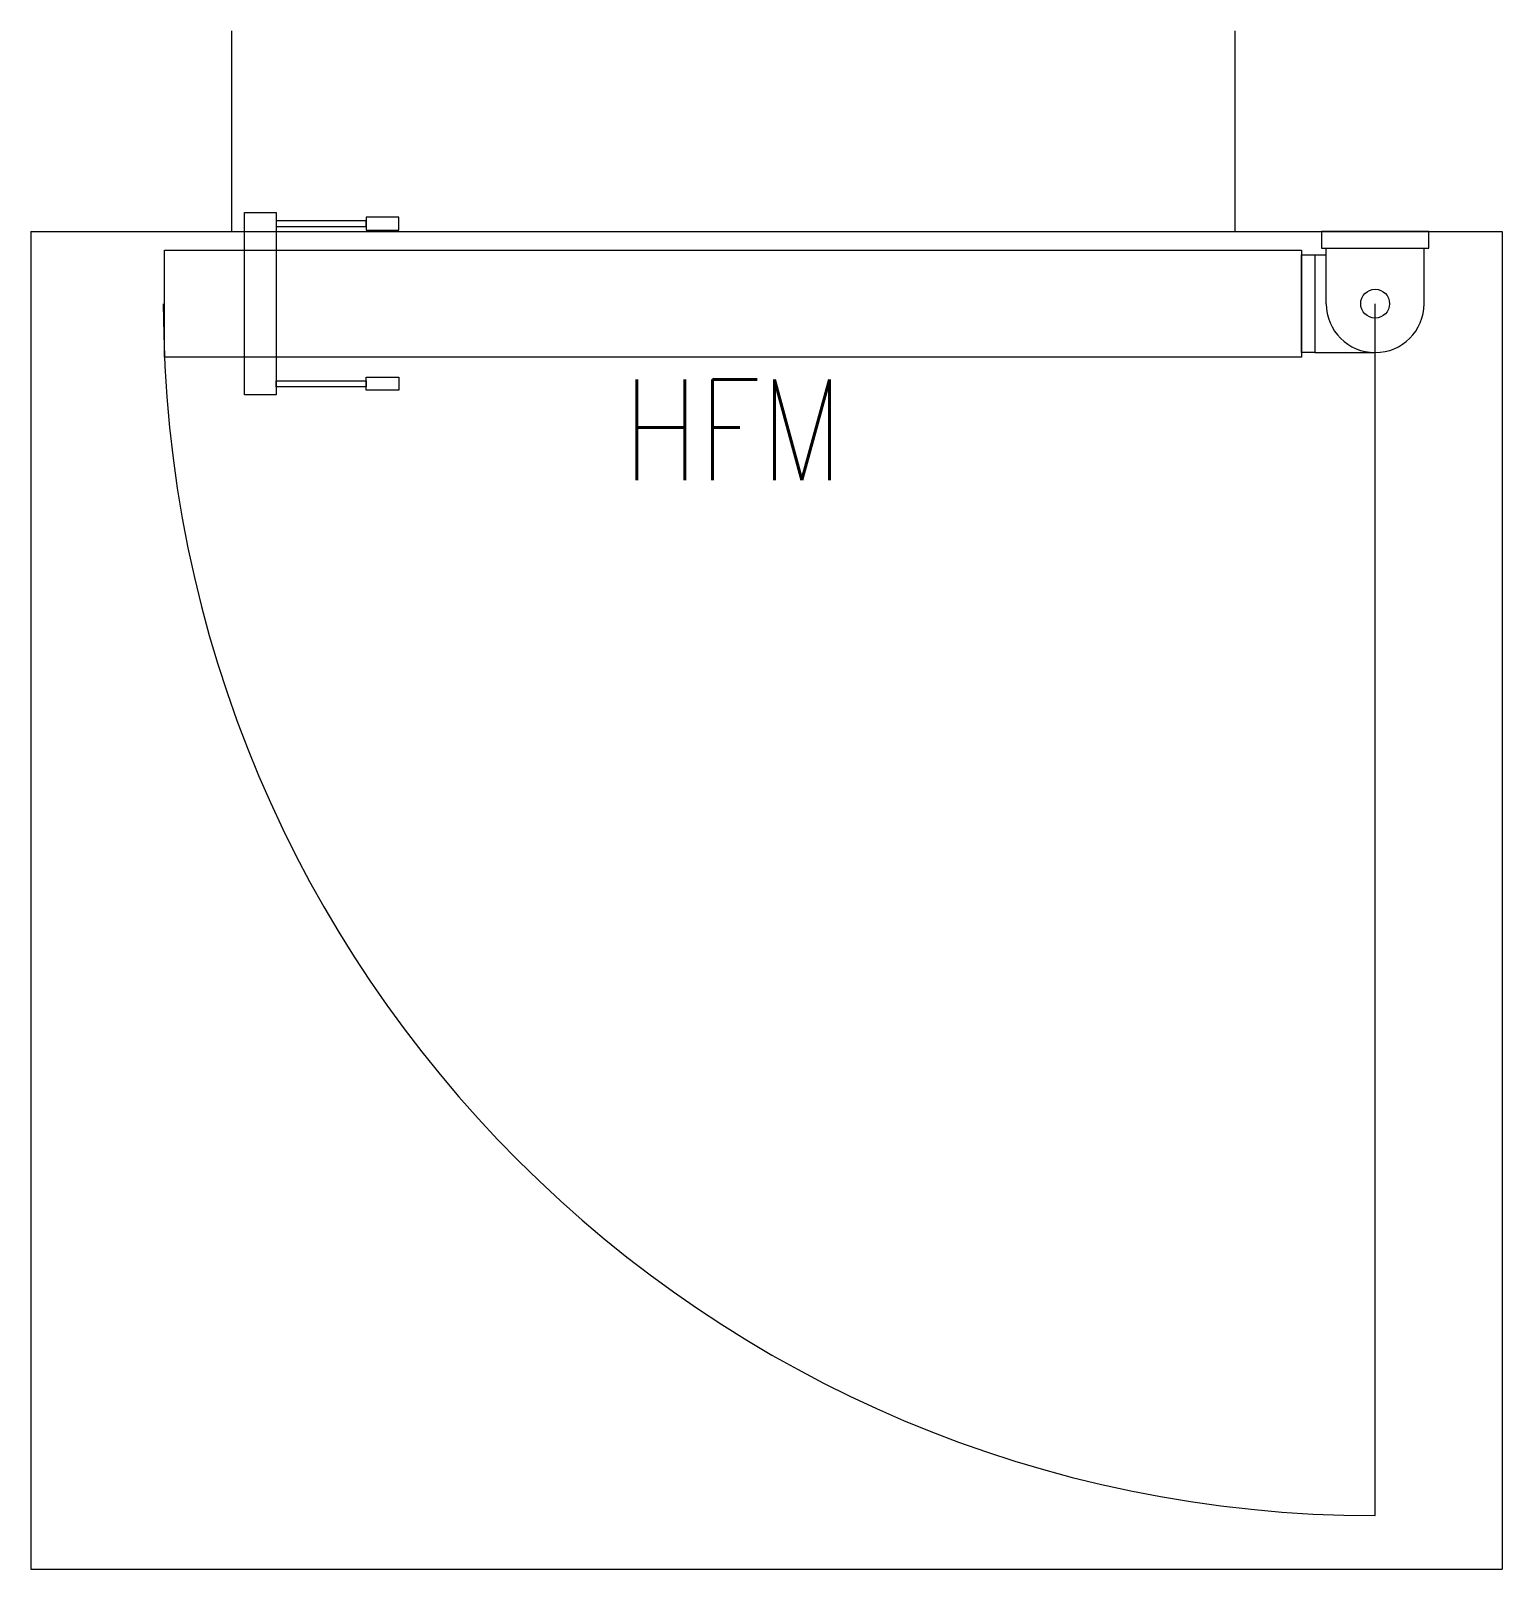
# Model space of a CAD drawing. Header units: millimetres. Extents: x -1800 to 400, y -2000 to 300.
import ezdxf
from ezdxf.enums import TextEntityAlignment as Align

# ---------------------------------------------------------------- set-up
doc = ezdxf.new("R2010")
doc.units = ezdxf.units.MM
doc.header["$LTSCALE"] = 500
doc.layers.get('defpoints').update_dxf_attribs({"color": 5})
doc.styles.add('ROMANS', font='txt1.shx', dxfattribs={"width": 0.8, "bigfont": 'hztxt.shx'})

msp = doc.modelspace()

# ---------------------------------------------------------------- linework, layer by layer
at = {"color": 0}
msp.add_line((-1500, 0), (0, 0), dxfattribs=at)
at = {"color": 11}
for p, q in [((119.7, -34.9), (136.9, -34.9)), ((136.9, -108), (136.9, -25)), ((283.1, -108), (283.1, -25)), ((119.7, -181.1), (210, -181.1))]:
    msp.add_line(p, q, dxfattribs=at)
at = {"color": 3}
msp.add_line((210, -1919.8), (210, -108), dxfattribs=at)
at = {"color": 11}
for points in [[(-1480.6, 28.5), (-1433.2, 28.5), (-1433.2, -244.5), (-1480.6, -244.5)], [(-1433.2, 7.4), (-1298.5, 7.4), (-1298.5, 16.1), (-1433.2, 16.1)], [(-1298.5, 2.1), (-1249.5, 2.1), (-1249.5, 21.4), (-1298.5, 21.4)], [(129.9, -25), (290.1, -25), (290.1, 0), (129.9, 0)], [(-1600, -28), (100, -28), (100, -188), (-1600, -188)], [(100, -34.9), (119.7, -34.9), (119.7, -181.1), (100, -181.1)], [(-1433.2, -223.4), (-1298.5, -223.4), (-1298.5, -232.1), (-1433.2, -232.1)], [(-1298.5, -218.1), (-1249.5, -218.1), (-1249.5, -237.4), (-1298.5, -237.4)]]:
    msp.add_lwpolyline(points, close=True, dxfattribs=at)
msp.add_circle((210, -108), 21.6, dxfattribs=at)
at = {"color": 3}
msp.add_arc((210, -108), 1811.8, 180, 270, dxfattribs=at)
at = {"color": 11}
msp.add_arc((210, -108), 73.1, 180, 0, dxfattribs=at)
at = {"layer": 'defpoints'}
for p, q in [((-1500, 300), (-1500, 0)), ((0, 300), (0, 0)), ((-1800, 0), (-1500, 0)), ((-1800, 0), (-1800, -2000)), ((0, 0), (400, 0)), ((400, 0), (400, -2000)), ((-1800, -2000), (400, -2000))]:
    msp.add_line(p, q, dxfattribs=at)

# ---------------------------------------------------------------- texts
at = {"style": 'ROMANS', "width": 0.8, "flags": 8}
msp.add_attdef('HFM', text='HFM1520(5)', height=150, dxfattribs=at).set_placement((-750, -296.6), align=Align.MIDDLE_CENTER)

doc.saveas('drawing.dxf')
